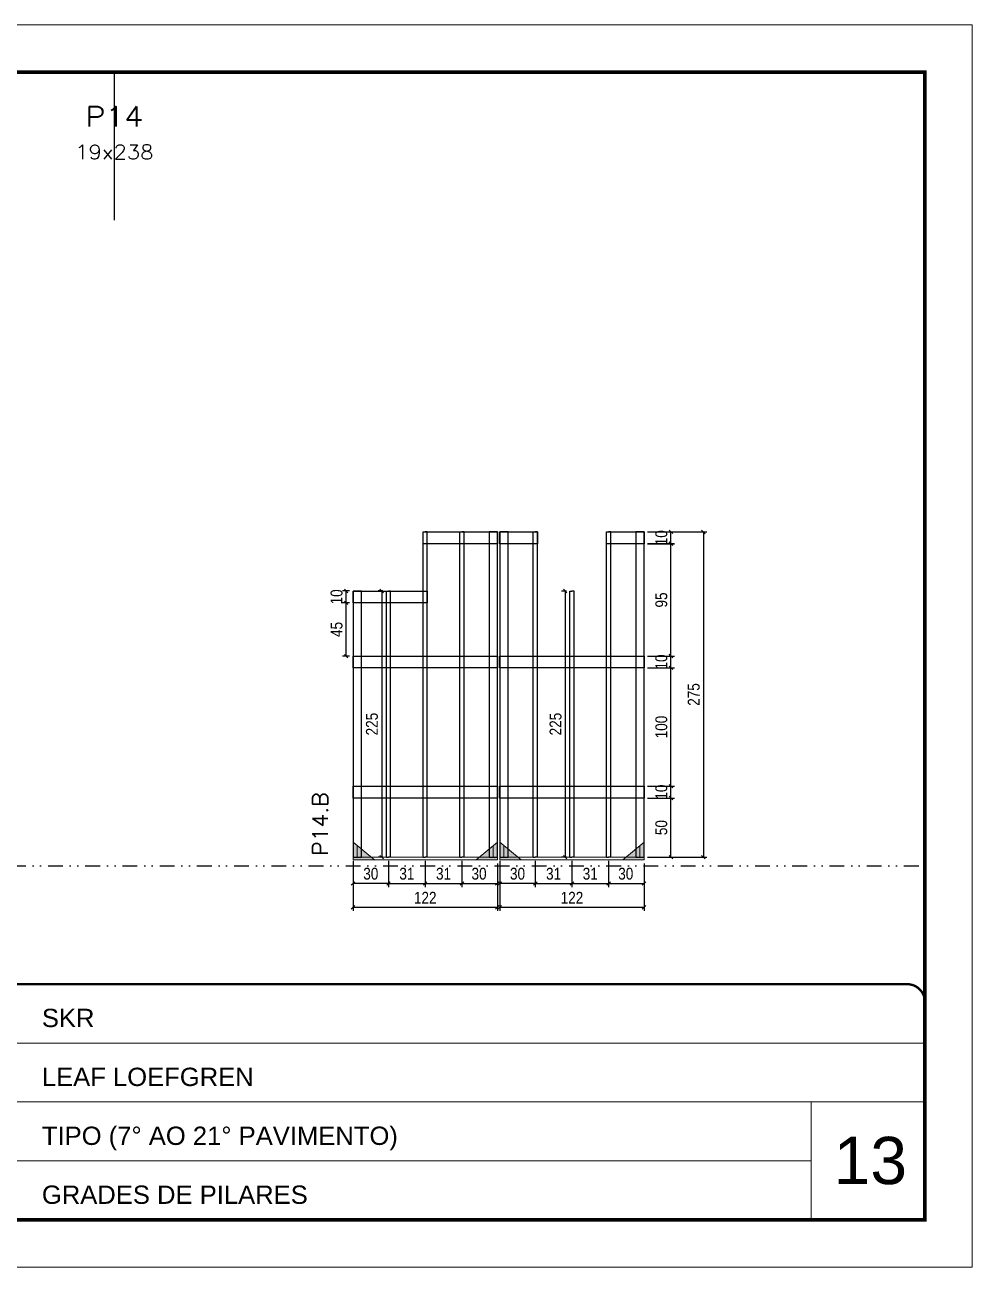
# Model space of a CAD drawing. Extents: x 14400 to 27878, y -21631 to 6985.
# Drawn here: x 15098 to 15898, y 2489 to 3539 of the extents above; entities that cross this region are included whole.
import ezdxf
from ezdxf.enums import TextEntityAlignment as Align

# ---------------------------------------------------------------- set-up
doc = ezdxf.new("R2010")
doc.units = 0
for name, pattern in [('CONTINUO', [0]), ('DASHED', [0.75, 0.5, -0.25]), ('DIVIDE2', [0.625, 0.25, -0.125, 0, -0.125, 0, -0.125]), ('HIDDEN', [0.375, 0.25, -0.125])]:
    doc.linetypes.add(name, pattern=pattern)
for name, color, linetype, lineweight in [('CARIMBO', 255, 'Continuous', 9), ('Folhas', 255, 'Continuous', 9), ('Madeira', 126, 'Continuous', 18), ('Sarr 2.2x7', 40, 'Continuous', 9), ('SARRAFO DE PRESSAO', 251, 'DASHED', 9), ('Texto Seção', 7, 'Continuous', 15)]:
    doc.layers.add(name, color=color, linetype=linetype, lineweight=lineweight)
for name, color, linetype in [('COTA', 241, 'Continuous'), ('Nível', 160, 'Continuous'), ('SARR_2.2x10', 60, 'Continuous'), ('SARR_3.5x7', 81, 'Continuous'), ('SARR_7x7', 40, 'Continuous'), ('Texto de Titulo', 7, 'Continuous'), ('Texto Qtd Sarr', 242, 'Continuous')]:
    doc.layers.add(name, color=color, linetype=linetype)
doc.styles.add('ARIAL', font='arial.ttf')
doc.styles.add('COTA TECNICA', font='techl___.ttf', dxfattribs={"height": 10})
doc.styles.add('REGUA-120', font='ROMANS.shx', dxfattribs={"height": 15})
doc.styles.add('ROMANS', font='romans.shx')
doc.dimstyles.new('PAINEL', dxfattribs={"dimtxt": 10, "dimasz": 3, "dimexe": 3, "dimexo": 3, "dimgap": 3, "dimtad": 1, "dimdec": 1, "dimzin": 12, "dimdsep": 46, "dimtxsty": 'COTA TECNICA', "dimblk1": 'OBLIQUE', "dimblk2": 'OBLIQUE', "dimsah": 1, "dimcen": 0.9, "dimclrd": 4, "dimclre": 4, "dimclrt": 240, "dimadec": 1, "dimazin": 3, "dimtfac": 1, "dimtdec": 1, "dimtmove": 0, "dimatfit": 3, "dimfxl": 1, "dimtolj": 1, "dimtzin": 12, "dimarcsym": 0})

# ---------------------------------------------------------------- blocks, each defined once
blk = doc.blocks.new('9999999999')
at = {"color": 30, "linetype": 'CONTINUO'}
for p, q in [((98564.6, 34379.6), (99584, 34379.6)), ((98564.6, 34329.8), (99488, 34329.8)), ((99584, 34329.8), (99488, 34329.8)), ((99488, 34329.8), (99488, 34230.2)), ((98564.6, 34280), (99488, 34280))]:
    blk.add_line(p, q, dxfattribs=at)
at = {"color": 30, "linetype": 'CONTINUO', "const_width": 2}
blk.add_lwpolyline([(99584, 34230.2), (99584, 34414.4, 0.414214), (99569, 34429.4), (98229, 34429.4, 0.414214), (98214, 34414.4), (98214, 34245.2, 0.414214), (98229, 34230.2), (99584, 34230.2)], format="xyb", dxfattribs=at)
at = {"layer": 'Folhas'}
blk.add_lwpolyline([(98139, 34190.2), (99624, 34190.2), (99624, 35240.2), (98139, 35240.2)], close=True, dxfattribs=at)
at = {"layer": 'Folhas', "color": 30, "const_width": 3}
blk.add_lwpolyline([(98214, 34230.2), (99584, 34230.2), (99584, 35200.2), (98214, 35200.2)], close=True, dxfattribs=at)
at = {"color": 7, "linetype": 'Continuous', "ltscale": 5, "style": 'ARIAL'}
for s, height, p in [('SKR', 15.48, (98837.7, 34393.1)), ('LEAF LOEFGREN', 15.483, (98837.7, 34343.3)), ('TIPO (7° AO 21° PAVIMENTO)', 15.483, (98837.7, 34293.5)), ('GRADES DE PILARES', 15.483, (98837.7, 34243.7))]:
    blk.add_text(s, height=height, dxfattribs=at).set_placement(p)
blk = doc.blocks.new('_Oblique')
at = {"color": 0, "linetype": 'ByBlock', "lineweight": -2}
blk.add_line((-0.5, -0.5), (0.5, 0.5), dxfattribs=at)
blk = doc.blocks.new('*D6268')
at = {"layer": 'COTA', "color": 4, "lineweight": -2, "transparency": 16777216}
for p, q in [((15499.2, 2817.3), (15499.2, 2790.1)), ((15621.2, 2817.3), (15621.2, 2790.1)), ((15621.2, 2793.1), (15499.2, 2793.1))]:
    blk.add_line(p, q, dxfattribs=at)
at = {"layer": 'Defpoints', "color": 0, "transparency": 16777216}
for p in [(15499.2, 2820.3), (15621.2, 2820.3), (15499.2, 2793.1)]:
    blk.add_point(p, dxfattribs=at)
at = {"layer": 'COTA', "color": 4, "lineweight": -2, "transparency": 16777216, "xscale": 3, "yscale": 3, "zscale": 3, "rotation": 180}
blk.add_blockref('_Oblique', (15499.2, 2793.1), dxfattribs=at)
at = {"layer": 'COTA', "color": 4, "lineweight": -2, "transparency": 16777216, "xscale": 3, "yscale": 3, "zscale": 3}
blk.add_blockref('_Oblique', (15621.2, 2793.1), dxfattribs=at)
at = {"layer": 'COTA', "color": 240, "transparency": 16777216, "insert": (15560.2, 2801.2), "char_height": 10, "attachment_point": 5, "style": 'COTA TECNICA'}
blk.add_mtext('\\A1;122', dxfattribs=at)
blk = doc.blocks.new('*D6269')
at = {"layer": 'COTA', "color": 4, "lineweight": -2, "transparency": 16777216}
for p, q in [((15499.2, 2832.5), (15499.2, 2810.3)), ((15529.2, 2832.5), (15529.2, 2810.3)), ((15529.2, 2813.3), (15499.2, 2813.3))]:
    blk.add_line(p, q, dxfattribs=at)
at = {"layer": 'Defpoints', "color": 0, "transparency": 16777216}
for p in [(15499.2, 2835.5), (15529.2, 2835.5), (15499.2, 2813.3)]:
    blk.add_point(p, dxfattribs=at)
at = {"layer": 'COTA', "color": 4, "lineweight": -2, "transparency": 16777216, "xscale": 3, "yscale": 3, "zscale": 3, "rotation": 180}
blk.add_blockref('_Oblique', (15499.2, 2813.3), dxfattribs=at)
at = {"layer": 'COTA', "color": 4, "lineweight": -2, "transparency": 16777216, "xscale": 3, "yscale": 3, "zscale": 3}
blk.add_blockref('_Oblique', (15529.2, 2813.3), dxfattribs=at)
at = {"layer": 'COTA', "color": 240, "transparency": 16777216, "insert": (15514.2, 2821.5), "char_height": 10, "attachment_point": 5, "style": 'COTA TECNICA'}
blk.add_mtext('\\A1;30', dxfattribs=at)
blk = doc.blocks.new('*D6270')
at = {"layer": 'COTA', "color": 4, "lineweight": -2, "transparency": 16777216}
for p, q in [((15591.2, 2832.5), (15591.2, 2810.3)), ((15621.2, 2830.3), (15621.2, 2810.3)), ((15591.2, 2813.3), (15621.2, 2813.3))]:
    blk.add_line(p, q, dxfattribs=at)
at = {"layer": 'Defpoints', "color": 0, "transparency": 16777216}
for p in [(15591.2, 2835.5), (15621.2, 2833.3), (15621.2, 2813.3)]:
    blk.add_point(p, dxfattribs=at)
at = {"layer": 'COTA', "color": 4, "lineweight": -2, "transparency": 16777216, "xscale": 3, "yscale": 3, "zscale": 3, "rotation": 180}
blk.add_blockref('_Oblique', (15591.2, 2813.3), dxfattribs=at)
at = {"layer": 'COTA', "color": 4, "lineweight": -2, "transparency": 16777216, "xscale": 3, "yscale": 3, "zscale": 3}
blk.add_blockref('_Oblique', (15621.2, 2813.3), dxfattribs=at)
at = {"layer": 'COTA', "color": 240, "transparency": 16777216, "insert": (15605.7, 2821.5), "char_height": 10, "attachment_point": 5, "style": 'COTA TECNICA'}
blk.add_mtext('\\A1;30', dxfattribs=at)
blk = doc.blocks.new('*D6271')
at = {"layer": 'COTA', "color": 4, "lineweight": -2, "transparency": 16777216}
for p, q in [((15529.2, 2832.5), (15529.2, 2810.3)), ((15560.2, 2832.5), (15560.2, 2810.3)), ((15529.2, 2813.3), (15560.2, 2813.3))]:
    blk.add_line(p, q, dxfattribs=at)
at = {"layer": 'Defpoints', "color": 0, "transparency": 16777216}
for p in [(15529.2, 2835.5), (15560.2, 2835.5), (15560.2, 2813.3)]:
    blk.add_point(p, dxfattribs=at)
at = {"layer": 'COTA', "color": 4, "lineweight": -2, "transparency": 16777216, "xscale": 3, "yscale": 3, "zscale": 3, "rotation": 180}
blk.add_blockref('_Oblique', (15529.2, 2813.3), dxfattribs=at)
at = {"layer": 'COTA', "color": 4, "lineweight": -2, "transparency": 16777216, "xscale": 3, "yscale": 3, "zscale": 3}
blk.add_blockref('_Oblique', (15560.2, 2813.3), dxfattribs=at)
at = {"layer": 'COTA', "color": 240, "transparency": 16777216, "insert": (15544.7, 2821.5), "char_height": 10, "attachment_point": 5, "style": 'COTA TECNICA'}
blk.add_mtext('\\A1;31', dxfattribs=at)
blk = doc.blocks.new('*D6272')
at = {"layer": 'COTA', "color": 4, "lineweight": -2, "transparency": 16777216}
for p, q in [((15624.2, 2885.5), (15646.9, 2885.5)), ((15643.9, 2835.5), (15643.9, 2885.5)), ((15624.2, 2835.5), (15646.9, 2835.5))]:
    blk.add_line(p, q, dxfattribs=at)
at = {"layer": 'Defpoints', "color": 0, "transparency": 16777216}
for p in [(15621.2, 2885.5), (15643.9, 2885.5), (15621.2, 2835.5)]:
    blk.add_point(p, dxfattribs=at)
at = {"layer": 'COTA', "color": 4, "lineweight": -2, "transparency": 16777216, "xscale": 3, "yscale": 3, "zscale": 3}
for p, rotation in [((15643.9, 2885.5), 90), ((15643.9, 2835.5), 270)]:
    blk.add_blockref('_Oblique', p, dxfattribs=dict(at, rotation=rotation))
at = {"layer": 'COTA', "color": 240, "transparency": 16777216, "insert": (15635.8, 2860.5), "char_height": 10, "attachment_point": 5, "rotation": 90, "style": 'COTA TECNICA'}
blk.add_mtext('\\A1;50', dxfattribs=at)
blk = doc.blocks.new('*D6273')
at = {"layer": 'COTA', "color": 4, "lineweight": -2, "transparency": 16777216}
for p, q in [((15560.2, 2832.5), (15560.2, 2810.3)), ((15591.2, 2832.5), (15591.2, 2810.3)), ((15560.2, 2813.3), (15591.2, 2813.3))]:
    blk.add_line(p, q, dxfattribs=at)
at = {"layer": 'Defpoints', "color": 0, "transparency": 16777216}
for p in [(15560.2, 2835.5), (15591.2, 2835.5), (15591.2, 2813.3)]:
    blk.add_point(p, dxfattribs=at)
at = {"layer": 'COTA', "color": 4, "lineweight": -2, "transparency": 16777216, "xscale": 3, "yscale": 3, "zscale": 3, "rotation": 180}
blk.add_blockref('_Oblique', (15560.2, 2813.3), dxfattribs=at)
at = {"layer": 'COTA', "color": 4, "lineweight": -2, "transparency": 16777216, "xscale": 3, "yscale": 3, "zscale": 3}
blk.add_blockref('_Oblique', (15591.2, 2813.3), dxfattribs=at)
at = {"layer": 'COTA', "color": 240, "transparency": 16777216, "insert": (15575.7, 2821.5), "char_height": 10, "attachment_point": 5, "style": 'COTA TECNICA'}
blk.add_mtext('\\A1;31', dxfattribs=at)
blk = doc.blocks.new('*D6274')
at = {"layer": 'COTA', "color": 4, "lineweight": -2, "transparency": 16777216}
for p, q in [((15624.2, 2895.5), (15646.9, 2895.5)), ((15643.9, 2885.5), (15643.9, 2895.5)), ((15624.2, 2885.5), (15646.9, 2885.5))]:
    blk.add_line(p, q, dxfattribs=at)
at = {"layer": 'Defpoints', "color": 0, "transparency": 16777216}
for p in [(15621.2, 2895.5), (15643.9, 2895.5), (15621.2, 2885.5)]:
    blk.add_point(p, dxfattribs=at)
at = {"layer": 'COTA', "color": 4, "lineweight": -2, "transparency": 16777216, "xscale": 3, "yscale": 3, "zscale": 3}
for p, rotation in [((15643.9, 2895.5), 90), ((15643.9, 2885.5), 270)]:
    blk.add_blockref('_Oblique', p, dxfattribs=dict(at, rotation=rotation))
at = {"layer": 'COTA', "color": 240, "transparency": 16777216, "insert": (15635.8, 2890.5), "char_height": 10, "attachment_point": 5, "rotation": 90, "style": 'COTA TECNICA'}
blk.add_mtext('\\A1;10', dxfattribs=at)
blk = doc.blocks.new('*D6275')
at = {"layer": 'COTA', "color": 4, "lineweight": -2, "transparency": 16777216}
for p, q in [((15624.2, 2995.5), (15646.9, 2995.5)), ((15643.9, 2895.5), (15643.9, 2995.5)), ((15624.2, 2895.5), (15646.9, 2895.5))]:
    blk.add_line(p, q, dxfattribs=at)
at = {"layer": 'Defpoints', "color": 0, "transparency": 16777216}
for p in [(15621.2, 2995.5), (15643.9, 2995.5), (15621.2, 2895.5)]:
    blk.add_point(p, dxfattribs=at)
at = {"layer": 'COTA', "color": 4, "lineweight": -2, "transparency": 16777216, "xscale": 3, "yscale": 3, "zscale": 3}
for p, rotation in [((15643.9, 2995.5), 90), ((15643.9, 2895.5), 270)]:
    blk.add_blockref('_Oblique', p, dxfattribs=dict(at, rotation=rotation))
at = {"layer": 'COTA', "color": 240, "transparency": 16777216, "insert": (15635.8, 2945.5), "char_height": 10, "attachment_point": 5, "rotation": 90, "style": 'COTA TECNICA'}
blk.add_mtext('\\A1;100', dxfattribs=at)
blk = doc.blocks.new('*D6276')
at = {"layer": 'COTA', "color": 4, "lineweight": -2, "transparency": 16777216}
for p, q in [((15624.2, 3005.5), (15646.9, 3005.5)), ((15643.9, 2995.5), (15643.9, 3005.5)), ((15624.2, 2995.5), (15646.9, 2995.5))]:
    blk.add_line(p, q, dxfattribs=at)
at = {"layer": 'Defpoints', "color": 0, "transparency": 16777216}
for p in [(15621.2, 3005.5), (15643.9, 3005.5), (15621.2, 2995.5)]:
    blk.add_point(p, dxfattribs=at)
at = {"layer": 'COTA', "color": 4, "lineweight": -2, "transparency": 16777216, "xscale": 3, "yscale": 3, "zscale": 3}
for p, rotation in [((15643.9, 3005.5), 90), ((15643.9, 2995.5), 270)]:
    blk.add_blockref('_Oblique', p, dxfattribs=dict(at, rotation=rotation))
at = {"layer": 'COTA', "color": 240, "transparency": 16777216, "insert": (15635.8, 3000.5), "char_height": 10, "attachment_point": 5, "rotation": 90, "style": 'COTA TECNICA'}
blk.add_mtext('\\A1;10', dxfattribs=at)
blk = doc.blocks.new('*D6277')
at = {"layer": 'COTA', "color": 4, "lineweight": -2, "transparency": 16777216}
for p, q in [((15375.2, 2817.3), (15375.2, 2790.1)), ((15497.2, 2817.3), (15497.2, 2790.1)), ((15497.2, 2793.1), (15375.2, 2793.1))]:
    blk.add_line(p, q, dxfattribs=at)
at = {"layer": 'Defpoints', "color": 0, "transparency": 16777216}
for p in [(15375.2, 2820.3), (15497.2, 2820.3), (15375.2, 2793.1)]:
    blk.add_point(p, dxfattribs=at)
at = {"layer": 'COTA', "color": 4, "lineweight": -2, "transparency": 16777216, "xscale": 3, "yscale": 3, "zscale": 3, "rotation": 180}
blk.add_blockref('_Oblique', (15375.2, 2793.1), dxfattribs=at)
at = {"layer": 'COTA', "color": 4, "lineweight": -2, "transparency": 16777216, "xscale": 3, "yscale": 3, "zscale": 3}
blk.add_blockref('_Oblique', (15497.2, 2793.1), dxfattribs=at)
at = {"layer": 'COTA', "color": 240, "transparency": 16777216, "insert": (15436.2, 2801.2), "char_height": 10, "attachment_point": 5, "style": 'COTA TECNICA'}
blk.add_mtext('\\A1;122', dxfattribs=at)
blk = doc.blocks.new('*D6278')
at = {"layer": 'COTA', "color": 4, "lineweight": -2, "transparency": 16777216}
for p, q in [((15375.2, 2832.5), (15375.2, 2810.3)), ((15405.2, 2832.5), (15405.2, 2810.3)), ((15405.2, 2813.3), (15375.2, 2813.3))]:
    blk.add_line(p, q, dxfattribs=at)
at = {"layer": 'Defpoints', "color": 0, "transparency": 16777216}
for p in [(15375.2, 2835.5), (15405.2, 2835.5), (15375.2, 2813.3)]:
    blk.add_point(p, dxfattribs=at)
at = {"layer": 'COTA', "color": 4, "lineweight": -2, "transparency": 16777216, "xscale": 3, "yscale": 3, "zscale": 3, "rotation": 180}
blk.add_blockref('_Oblique', (15375.2, 2813.3), dxfattribs=at)
at = {"layer": 'COTA', "color": 4, "lineweight": -2, "transparency": 16777216, "xscale": 3, "yscale": 3, "zscale": 3}
blk.add_blockref('_Oblique', (15405.2, 2813.3), dxfattribs=at)
at = {"layer": 'COTA', "color": 240, "transparency": 16777216, "insert": (15390.2, 2821.5), "char_height": 10, "attachment_point": 5, "style": 'COTA TECNICA'}
blk.add_mtext('\\A1;30', dxfattribs=at)
blk = doc.blocks.new('*D6279')
at = {"layer": 'COTA', "color": 4, "lineweight": -2, "transparency": 16777216}
for p, q in [((15467.2, 2832.5), (15467.2, 2810.3)), ((15497.2, 2830.3), (15497.2, 2810.3)), ((15467.2, 2813.3), (15497.2, 2813.3))]:
    blk.add_line(p, q, dxfattribs=at)
at = {"layer": 'Defpoints', "color": 0, "transparency": 16777216}
for p in [(15467.2, 2835.5), (15497.2, 2833.3), (15497.2, 2813.3)]:
    blk.add_point(p, dxfattribs=at)
at = {"layer": 'COTA', "color": 4, "lineweight": -2, "transparency": 16777216, "xscale": 3, "yscale": 3, "zscale": 3, "rotation": 180}
blk.add_blockref('_Oblique', (15467.2, 2813.3), dxfattribs=at)
at = {"layer": 'COTA', "color": 4, "lineweight": -2, "transparency": 16777216, "xscale": 3, "yscale": 3, "zscale": 3}
blk.add_blockref('_Oblique', (15497.2, 2813.3), dxfattribs=at)
at = {"layer": 'COTA', "color": 240, "transparency": 16777216, "insert": (15481.7, 2821.5), "char_height": 10, "attachment_point": 5, "style": 'COTA TECNICA'}
blk.add_mtext('\\A1;30', dxfattribs=at)
blk = doc.blocks.new('*D6280')
at = {"layer": 'COTA', "color": 4, "lineweight": -2, "transparency": 16777216}
for p, q in [((15405.2, 2832.5), (15405.2, 2810.3)), ((15436.2, 2832.5), (15436.2, 2810.3)), ((15405.2, 2813.3), (15436.2, 2813.3))]:
    blk.add_line(p, q, dxfattribs=at)
at = {"layer": 'Defpoints', "color": 0, "transparency": 16777216}
for p in [(15405.2, 2835.5), (15436.2, 2835.5), (15436.2, 2813.3)]:
    blk.add_point(p, dxfattribs=at)
at = {"layer": 'COTA', "color": 4, "lineweight": -2, "transparency": 16777216, "xscale": 3, "yscale": 3, "zscale": 3, "rotation": 180}
blk.add_blockref('_Oblique', (15405.2, 2813.3), dxfattribs=at)
at = {"layer": 'COTA', "color": 4, "lineweight": -2, "transparency": 16777216, "xscale": 3, "yscale": 3, "zscale": 3}
blk.add_blockref('_Oblique', (15436.2, 2813.3), dxfattribs=at)
at = {"layer": 'COTA', "color": 240, "transparency": 16777216, "insert": (15420.7, 2821.5), "char_height": 10, "attachment_point": 5, "style": 'COTA TECNICA'}
blk.add_mtext('\\A1;31', dxfattribs=at)
blk = doc.blocks.new('*D6281')
at = {"layer": 'COTA', "color": 4, "lineweight": -2, "transparency": 16777216}
for p, q in [((15436.2, 2832.5), (15436.2, 2810.3)), ((15467.2, 2832.5), (15467.2, 2810.3)), ((15436.2, 2813.3), (15467.2, 2813.3))]:
    blk.add_line(p, q, dxfattribs=at)
at = {"layer": 'Defpoints', "color": 0, "transparency": 16777216}
for p in [(15436.2, 2835.5), (15467.2, 2835.5), (15467.2, 2813.3)]:
    blk.add_point(p, dxfattribs=at)
at = {"layer": 'COTA', "color": 4, "lineweight": -2, "transparency": 16777216, "xscale": 3, "yscale": 3, "zscale": 3, "rotation": 180}
blk.add_blockref('_Oblique', (15436.2, 2813.3), dxfattribs=at)
at = {"layer": 'COTA', "color": 4, "lineweight": -2, "transparency": 16777216, "xscale": 3, "yscale": 3, "zscale": 3}
blk.add_blockref('_Oblique', (15467.2, 2813.3), dxfattribs=at)
at = {"layer": 'COTA', "color": 240, "transparency": 16777216, "insert": (15451.7, 2821.5), "char_height": 10, "attachment_point": 5, "style": 'COTA TECNICA'}
blk.add_mtext('\\A1;31', dxfattribs=at)
blk = doc.blocks.new('*D6282')
at = {"layer": 'COTA', "color": 4, "lineweight": -2, "transparency": 16777216}
for p, q in [((15400.5, 3060.5), (15396.4, 3060.5)), ((15399.4, 3060.5), (15399.4, 2835.5)), ((15400.5, 2835.5), (15396.4, 2835.5))]:
    blk.add_line(p, q, dxfattribs=at)
at = {"layer": 'Defpoints', "color": 0, "transparency": 16777216}
for p in [(15403.5, 3060.5), (15399.4, 2835.5), (15403.5, 2835.5)]:
    blk.add_point(p, dxfattribs=at)
at = {"layer": 'COTA', "color": 4, "lineweight": -2, "transparency": 16777216, "xscale": 3, "yscale": 3, "zscale": 3}
for p, rotation in [((15399.4, 3060.5), 90), ((15399.4, 2835.5), 270)]:
    blk.add_blockref('_Oblique', p, dxfattribs=dict(at, rotation=rotation))
at = {"layer": 'COTA', "color": 240, "transparency": 16777216, "insert": (15391.2, 2948), "char_height": 10, "attachment_point": 5, "rotation": 90, "style": 'COTA TECNICA'}
blk.add_mtext('\\A1;225', dxfattribs=at)
blk = doc.blocks.new('*D6284')
at = {"layer": 'COTA', "color": 4, "lineweight": -2, "transparency": 16777216}
for p, q in [((15372.2, 3050.5), (15366.4, 3050.5)), ((15369.4, 3005.4), (15369.4, 3050.5)), ((15372.2, 3005.4), (15366.4, 3005.4))]:
    blk.add_line(p, q, dxfattribs=at)
at = {"layer": 'Defpoints', "color": 0, "transparency": 16777216}
for p in [(15369.4, 3050.5), (15375.2, 3050.5), (15375.2, 3005.4)]:
    blk.add_point(p, dxfattribs=at)
at = {"layer": 'COTA', "color": 4, "lineweight": -2, "transparency": 16777216, "xscale": 3, "yscale": 3, "zscale": 3}
for p, rotation in [((15369.4, 3050.5), 90), ((15369.4, 3005.4), 270)]:
    blk.add_blockref('_Oblique', p, dxfattribs=dict(at, rotation=rotation))
at = {"layer": 'COTA', "color": 240, "transparency": 16777216, "insert": (15361.3, 3028), "char_height": 10, "attachment_point": 5, "rotation": 90, "style": 'COTA TECNICA'}
blk.add_mtext('\\A1;45', dxfattribs=at)
blk = doc.blocks.new('*D6285')
at = {"layer": 'COTA', "color": 4, "lineweight": -2, "transparency": 16777216}
for p, q in [((15372.2, 3060.5), (15366.4, 3060.5)), ((15369.4, 3050.5), (15369.4, 3060.5)), ((15372.2, 3050.5), (15366.4, 3050.5))]:
    blk.add_line(p, q, dxfattribs=at)
at = {"layer": 'Defpoints', "color": 0, "transparency": 16777216}
for p in [(15369.4, 3060.5), (15375.2, 3060.5), (15375.2, 3050.5)]:
    blk.add_point(p, dxfattribs=at)
at = {"layer": 'COTA', "color": 4, "lineweight": -2, "transparency": 16777216, "xscale": 3, "yscale": 3, "zscale": 3}
for p, rotation in [((15369.4, 3060.5), 90), ((15369.4, 3050.5), 270)]:
    blk.add_blockref('_Oblique', p, dxfattribs=dict(at, rotation=rotation))
at = {"layer": 'COTA', "color": 240, "transparency": 16777216, "insert": (15361.3, 3055.5), "char_height": 10, "attachment_point": 5, "rotation": 90, "style": 'COTA TECNICA'}
blk.add_mtext('\\A1;10', dxfattribs=at)
blk = doc.blocks.new('*D6283')
at = {"layer": 'COTA', "color": 4, "lineweight": -2, "transparency": 16777216}
for p, q in [((15624.2, 3110.4), (15674.3, 3110.4)), ((15671.3, 3110.4), (15671.3, 2835.5)), ((15624.2, 2835.5), (15674.3, 2835.5))]:
    blk.add_line(p, q, dxfattribs=at)
at = {"layer": 'Defpoints', "color": 0, "transparency": 16777216}
for p in [(15621.2, 3110.4), (15621.2, 2835.5), (15671.3, 2835.5)]:
    blk.add_point(p, dxfattribs=at)
at = {"layer": 'COTA', "color": 4, "lineweight": -2, "transparency": 16777216, "xscale": 3, "yscale": 3, "zscale": 3}
for p, rotation in [((15671.3, 3110.4), 90), ((15671.3, 2835.5), 270)]:
    blk.add_blockref('_Oblique', p, dxfattribs=dict(at, rotation=rotation))
at = {"layer": 'COTA', "color": 240, "transparency": 16777216, "insert": (15663.2, 2973), "char_height": 10, "attachment_point": 5, "rotation": 90, "style": 'COTA TECNICA'}
blk.add_mtext('\\A1;275', dxfattribs=at)
blk = doc.blocks.new('*D6286')
at = {"layer": 'COTA', "color": 4, "lineweight": -2, "transparency": 16777216}
for p, q in [((15624.2, 3100.4), (15646.9, 3100.4)), ((15643.9, 3005.4), (15643.9, 3100.4)), ((15624.2, 3005.4), (15646.9, 3005.4))]:
    blk.add_line(p, q, dxfattribs=at)
at = {"layer": 'Defpoints', "color": 0, "transparency": 16777216}
for p in [(15621.2, 3100.4), (15643.9, 3100.4), (15621.2, 3005.4)]:
    blk.add_point(p, dxfattribs=at)
at = {"layer": 'COTA', "color": 4, "lineweight": -2, "transparency": 16777216, "xscale": 3, "yscale": 3, "zscale": 3}
for p, rotation in [((15643.9, 3100.4), 90), ((15643.9, 3005.4), 270)]:
    blk.add_blockref('_Oblique', p, dxfattribs=dict(at, rotation=rotation))
at = {"layer": 'COTA', "color": 240, "transparency": 16777216, "insert": (15635.8, 3052.9), "char_height": 10, "attachment_point": 5, "rotation": 90, "style": 'COTA TECNICA'}
blk.add_mtext('\\A1;95', dxfattribs=at)
blk = doc.blocks.new('*D6287')
at = {"layer": 'COTA', "color": 4, "lineweight": -2, "transparency": 16777216}
for p, q in [((15624.2, 3110.5), (15646.9, 3110.5)), ((15643.9, 3100.5), (15643.9, 3110.5)), ((15624.2, 3100.5), (15646.9, 3100.5))]:
    blk.add_line(p, q, dxfattribs=at)
at = {"layer": 'Defpoints', "color": 0, "transparency": 16777216}
for p in [(15621.2, 3110.5), (15643.9, 3110.5), (15621.2, 3100.5)]:
    blk.add_point(p, dxfattribs=at)
at = {"layer": 'COTA', "color": 4, "lineweight": -2, "transparency": 16777216, "xscale": 3, "yscale": 3, "zscale": 3}
for p, rotation in [((15643.9, 3110.5), 90), ((15643.9, 3100.5), 270)]:
    blk.add_blockref('_Oblique', p, dxfattribs=dict(at, rotation=rotation))
at = {"layer": 'COTA', "color": 240, "transparency": 16777216, "insert": (15635.8, 3105.5), "char_height": 10, "attachment_point": 5, "rotation": 90, "style": 'COTA TECNICA'}
blk.add_mtext('\\A1;10', dxfattribs=at)
blk = doc.blocks.new('*D6288')
at = {"layer": 'COTA', "color": 4, "lineweight": -2, "transparency": 16777216}
for p, q in [((15555.5, 3060.4), (15551.5, 3060.4)), ((15554.5, 3060.4), (15554.5, 2835.5)), ((15555.5, 2835.5), (15551.5, 2835.5))]:
    blk.add_line(p, q, dxfattribs=at)
at = {"layer": 'Defpoints', "color": 0, "transparency": 16777216}
for p in [(15558.5, 3060.4), (15554.5, 2835.5), (15558.5, 2835.5)]:
    blk.add_point(p, dxfattribs=at)
at = {"layer": 'COTA', "color": 4, "lineweight": -2, "transparency": 16777216, "xscale": 3, "yscale": 3, "zscale": 3}
for p, rotation in [((15554.5, 3060.4), 90), ((15554.5, 2835.5), 270)]:
    blk.add_blockref('_Oblique', p, dxfattribs=dict(at, rotation=rotation))
at = {"layer": 'COTA', "color": 240, "transparency": 16777216, "insert": (15546.4, 2948), "char_height": 10, "attachment_point": 5, "rotation": 90, "style": 'COTA TECNICA'}
blk.add_mtext('\\A1;225', dxfattribs=at)
blk = doc.blocks.new('titulo1')
at = {"layer": 'Defpoints', "color": 252, "linetype": 'HIDDEN', "ltscale": 2}
blk.add_line((0, 0), (0, 125), dxfattribs=at)
at = {"layer": 'Defpoints', "style": 'ROMANS', "oblique": 15}
blk.add_attdef('FOLHA', text='', height=10, dxfattribs=at).set_placement((0, 15.6), align=Align.MIDDLE_CENTER)
at = {"layer": 'Texto Qtd Sarr', "color": 3, "style": 'ROMANS', "oblique": 15}
for tag, height, p in [('TITULO', 17, (0, 71.4)), ('SEÇÃO', 12, (0, 41.5))]:
    blk.add_attdef(tag, text='', height=height, dxfattribs=at).set_placement(p, align=Align.MIDDLE_CENTER)

msp = doc.modelspace()

# ---------------------------------------------------------------- hatches: boundary and pattern name
at = {"layer": 'Madeira'}
h = msp.add_hatch(color=252, dxfattribs=at)
h.dxf.hatch_style = 2
h.paths.add_polyline_path([(15375.23, 2848.28), (15375.23, 2833.28), (15393.23, 2833.28)])
h = msp.add_hatch(color=252, dxfattribs=at)
h.dxf.hatch_style = 2
h.paths.add_polyline_path([(15497.23, 2848.28), (15497.23, 2833.28), (15479.23, 2833.28)])
h = msp.add_hatch(color=252, dxfattribs=at)
h.dxf.hatch_style = 2
h.paths.add_polyline_path([(15499.23, 2848.28), (15499.23, 2833.28), (15517.23, 2833.28)])
h = msp.add_hatch(color=252, dxfattribs=at)
h.dxf.hatch_style = 2
h.paths.add_polyline_path([(15621.23, 2848.28), (15621.23, 2833.28), (15603.23, 2833.28)])

# ---------------------------------------------------------------- linework, layer by layer
for p, q in [((15375.23, 2835.48), (15375.23, 2833.28)), ((15375.23, 2835.48), (15375.23, 2833.28)), ((15375.23, 2835.48), (15375.23, 2833.28)), ((15499.23, 2835.48), (15499.23, 2833.28)), ((15499.23, 2835.48), (15499.23, 2833.28)), ((15499.23, 2835.48), (15499.23, 2833.28))]:
    msp.add_line(p, q, dxfattribs=at)
at = {"layer": 'Madeira', "color": 1, "linetype": 'HIDDEN'}
for p, q in [((15385.06, 2835.48), (15375.23, 2835.48)), ((15385.06, 2835.48), (15375.23, 2835.48)), ((15391.03, 2835.48), (15375.23, 2835.48)), ((15378.73, 2844.78), (15378.73, 2835.48)), ((15378.73, 2844.78), (15378.73, 2835.48)), ((15382.23, 2841.28), (15382.23, 2835.48)), ((15481.43, 2835.48), (15497.23, 2835.48)), ((15487.4, 2835.48), (15497.23, 2835.48)), ((15487.4, 2835.48), (15497.23, 2835.48)), ((15493.73, 2844.78), (15493.73, 2835.48)), ((15493.73, 2844.78), (15493.73, 2835.48)), ((15509.06, 2835.48), (15499.23, 2835.48)), ((15509.06, 2835.48), (15499.23, 2835.48)), ((15515.03, 2835.48), (15499.23, 2835.48)), ((15502.73, 2844.78), (15502.73, 2835.48)), ((15502.73, 2844.78), (15502.73, 2835.48)), ((15506.23, 2841.28), (15506.23, 2835.48)), ((15605.43, 2835.48), (15621.23, 2835.48)), ((15611.4, 2835.48), (15621.23, 2835.48)), ((15611.4, 2835.48), (15621.23, 2835.48)), ((15617.73, 2844.78), (15617.73, 2835.48)), ((15617.73, 2844.78), (15617.73, 2835.48))]:
    msp.add_line(p, q, dxfattribs=at)
at = {"layer": 'Madeira', "color": 0}
for points in [[(15375.23, 2848.28), (15375.23, 2833.28), (15393.23, 2833.28), (15375.23, 2848.28)], [(15497.23, 2848.28), (15497.23, 2833.28), (15479.23, 2833.28), (15497.23, 2848.28)], [(15499.23, 2848.28), (15499.23, 2833.28), (15517.23, 2833.28), (15499.23, 2848.28)], [(15621.23, 2848.28), (15621.23, 2833.28), (15603.23, 2833.28), (15621.23, 2848.28)]]:
    msp.add_lwpolyline(points, dxfattribs=at)
at = {"layer": 'Nível', "color": 4, "linetype": 'DIVIDE2', "ltscale": 50}
msp.add_line((14488.47, 2828.29), (15858.47, 2828.29), dxfattribs=at)
at = {"layer": 'Sarr 2.2x7'}
for points in [[(15497.23, 2835.48), (15375.23, 2835.48), (15375.23, 2833.28), (15497.23, 2833.28)], [(15621.23, 2835.48), (15499.23, 2835.48), (15499.23, 2833.28), (15621.23, 2833.28)]]:
    msp.add_lwpolyline(points, close=True, dxfattribs=at)
at = {"layer": 'SARR_2.2x10'}
for points in [[(15434.48, 3110.45), (15497.23, 3110.45), (15497.23, 3100.45), (15434.48, 3100.45)], [(15499.23, 3110.45), (15530.98, 3110.45), (15530.98, 3100.45), (15499.23, 3100.45)], [(15589.48, 3110.45), (15621.23, 3110.45), (15621.23, 3100.45), (15589.48, 3100.45)], [(15375.23, 3060.48), (15437.98, 3060.48), (15437.98, 3050.48), (15375.23, 3050.48)], [(15375.23, 3005.45), (15497.23, 3005.45), (15497.23, 2995.45), (15375.23, 2995.45)], [(15499.23, 3005.45), (15621.23, 3005.45), (15621.23, 2995.45), (15499.23, 2995.45)], [(15375.23, 2895.45), (15497.23, 2895.45), (15497.23, 2885.45), (15375.23, 2885.45)], [(15499.23, 2895.45), (15621.23, 2895.45), (15621.23, 2885.45), (15499.23, 2885.45)]]:
    msp.add_lwpolyline(points, close=True, dxfattribs=at)
at = {"layer": 'SARR_3.5x7'}
for p, q in [((15434.48, 2835.48), (15434.48, 3110.45)), ((15434.48, 3110.45), (15436.23, 3110.45)), ((15437.98, 3110.45), (15436.23, 3110.45)), ((15437.98, 2835.48), (15437.98, 3110.45)), ((15465.48, 2835.48), (15465.48, 3110.45)), ((15465.48, 3110.45), (15467.23, 3110.45)), ((15468.98, 3110.45), (15467.23, 3110.45)), ((15468.98, 2835.48), (15468.98, 3110.45)), ((15527.48, 2835.48), (15527.48, 3110.45)), ((15527.48, 3110.45), (15529.23, 3110.45)), ((15530.98, 3110.45), (15529.23, 3110.45)), ((15530.98, 2835.48), (15530.98, 3110.45)), ((15589.48, 2835.48), (15589.48, 3110.45)), ((15589.48, 3110.45), (15591.23, 3110.45)), ((15592.98, 3110.45), (15591.23, 3110.45)), ((15592.98, 2835.48), (15592.98, 3110.45)), ((15403.48, 2835.48), (15403.48, 3060.48)), ((15403.48, 3060.48), (15405.23, 3060.48)), ((15406.98, 3060.48), (15405.23, 3060.48)), ((15406.98, 2835.48), (15406.98, 3060.48)), ((15558.48, 2835.48), (15558.48, 3060.45)), ((15558.48, 3060.45), (15560.23, 3060.45)), ((15561.98, 3060.45), (15560.23, 3060.45)), ((15561.98, 2835.48), (15561.98, 3060.45)), ((15403.48, 2835.48), (15405.23, 2835.48)), ((15406.98, 2835.48), (15405.23, 2835.48)), ((15434.48, 2835.48), (15436.23, 2835.48)), ((15437.98, 2835.48), (15436.23, 2835.48)), ((15465.48, 2835.48), (15467.23, 2835.48)), ((15468.98, 2835.48), (15467.23, 2835.48)), ((15527.48, 2835.48), (15529.23, 2835.48)), ((15530.98, 2835.48), (15529.23, 2835.48)), ((15558.48, 2835.48), (15560.23, 2835.48)), ((15561.98, 2835.48), (15560.23, 2835.48)), ((15589.48, 2835.48), (15591.23, 2835.48)), ((15592.98, 2835.48), (15591.23, 2835.48))]:
    msp.add_line(p, q, dxfattribs=at)
at = {"layer": 'SARR_7x7'}
for points in [[(15490.23, 2835.48), (15497.23, 2835.48), (15497.23, 3110.45), (15490.23, 3110.45)], [(15499.23, 2835.48), (15506.23, 2835.48), (15506.23, 3110.45), (15499.23, 3110.45)], [(15614.23, 2835.48), (15621.23, 2835.48), (15621.23, 3110.45), (15614.23, 3110.45)], [(15375.23, 2835.48), (15382.23, 2835.48), (15382.23, 3060.48), (15375.23, 3060.48)]]:
    msp.add_lwpolyline(points, close=True, dxfattribs=at)

# ---------------------------------------------------------------- block references
at = {"layer": 'SARRAFO DE PRESSAO', "color": 6, "linetype": 'ByBlock'}
msp.add_blockref('9999999999', (-83725.51, -31701.2), dxfattribs=at)
at = {"layer": 'Texto Seção'}
ref = msp.add_blockref('titulo1', (15173.47, 3374), dxfattribs=at)
ref.add_attrib('TITULO', 'P14', dxfattribs={"layer": 'Texto de Titulo', "color": 7, "height": 17, "style": 'ROMANS', "width": 1.1}).set_placement((15173.47, 3461.5), align=Align.MIDDLE_CENTER)
ref.add_attrib('SEÇÃO', '19x238', dxfattribs={"layer": 'Texto de Titulo', "color": 7, "height": 12, "style": 'ROMANS', "width": 1.1}).set_placement((15173.47, 3431.5), align=Align.MIDDLE_CENTER)

# ---------------------------------------------------------------- texts
at = {"layer": 'CARIMBO', "style": 'ARIAL'}
msp.add_text('13', height=40, dxfattribs=at).set_placement((15781.33, 2559.15))
at = {"layer": 'Texto Seção', "style": 'REGUA-120', "width": 1.05}
msp.add_text('P14.B', height=13, rotation=90, dxfattribs=at).set_placement((15353.94, 2836.58))

# ---------------------------------------------------------------- dimensions: what is measured, and where the dimension line sits
at = {"layer": 'COTA'}
for base, p1, p2, picture, middle in [((15643.89, 3110.48), (15621.23, 3100.48), (15621.23, 3110.48), '*D6287', (15643.93, 3105.48)), ((15643.93, 3005.48), (15621.23, 2995.48), (15621.23, 3005.48), '*D6276', (15643.93, 3000.48)), ((15643.93, 2895.48), (15621.23, 2885.48), (15621.23, 2895.48), '*D6274', (15643.93, 2890.48))]:
    dim = msp.add_linear_dim(base=base, p1=p1, p2=p2, angle=90, dimstyle='PAINEL', override={"dimtmove": 1}, dxfattribs=at)
    dim.commit()
    dim.dimension.update_dxf_attribs({"geometry": picture, "text_midpoint": middle, "dimtype": 160})
for base, p1, p2, picture, middle in [((15671.27, 2835.48), (15621.23, 3110.45), (15621.23, 2835.48), '*D6283', (15663.16, 2972.97)), ((15643.93, 3100.45), (15621.23, 3005.45), (15621.23, 3100.45), '*D6286', (15635.79, 3052.95)), ((15554.52, 2835.48), (15558.48, 3060.45), (15558.48, 2835.48), '*D6288', (15546.41, 2947.97)), ((15369.37, 3050.48), (15375.23, 3005.45), (15375.23, 3050.48), '*D6284', (15361.26, 3027.97))]:
    dim = msp.add_linear_dim(base=base, p1=p1, p2=p2, angle=90, dimstyle='PAINEL', dxfattribs=at)
    dim.commit()
    dim.dimension.update_dxf_attribs({"geometry": picture, "text_midpoint": middle})
dim = msp.add_linear_dim(base=(15369.37, 3060.48), p1=(15375.23, 3050.48), p2=(15375.23, 3060.48), angle=90, dimstyle='PAINEL', dxfattribs=at)
dim.commit()
dim.dimension.update_dxf_attribs({"geometry": '*D6285', "text_midpoint": (15369.37, 3055.48), "dimtype": 160})
for base, p1, p2, angle, picture, middle in [((15399.35, 2835.48), (15403.48, 3060.48), (15403.48, 2835.48), 90, '*D6282', (15391.24, 2947.98)), ((15643.93, 2995.48), (15621.23, 2895.48), (15621.23, 2995.48), 90, '*D6275', (15635.83, 2945.48)), ((15643.93, 2885.48), (15621.23, 2835.48), (15621.23, 2885.48), 90, '*D6272', (15635.82, 2860.48)), ((15375.23, 2813.28), (15405.23, 2835.48), (15375.23, 2835.48), 180, '*D6278', (15390.23, 2821.5)), ((15499.23, 2813.28), (15529.23, 2835.48), (15499.23, 2835.48), 180, '*D6269', (15514.23, 2821.5)), ((15375.23, 2793.11), (15497.23, 2820.28), (15375.23, 2820.28), 180, '*D6277', (15436.23, 2801.17)), ((15499.23, 2793.11), (15621.23, 2820.28), (15499.23, 2820.28), 180, '*D6268', (15560.23, 2801.17))]:
    dim = msp.add_linear_dim(base=base, p1=p1, p2=p2, angle=angle, dimstyle='PAINEL', override={"dimtmove": 1}, dxfattribs=at)
    dim.commit()
    dim.dimension.update_dxf_attribs({"geometry": picture, "text_midpoint": middle})
for base, p1, p2, picture, middle in [((15436.23, 2813.28), (15405.23, 2835.48), (15436.23, 2835.48), '*D6280', (15420.73, 2821.5)), ((15467.23, 2813.28), (15436.23, 2835.48), (15467.23, 2835.48), '*D6281', (15451.73, 2821.5)), ((15560.23, 2813.28), (15529.23, 2835.48), (15560.23, 2835.48), '*D6271', (15544.73, 2821.5)), ((15591.23, 2813.28), (15560.23, 2835.48), (15591.23, 2835.48), '*D6273', (15575.73, 2821.5))]:
    dim = msp.add_linear_dim(base=base, p1=p1, p2=p2, dimstyle='PAINEL', override={"dimtmove": 1}, dxfattribs=at)
    dim.commit()
    dim.dimension.update_dxf_attribs({"geometry": picture, "text_midpoint": middle})
for base, p1, p2, picture, middle in [((15497.23, 2813.28), (15467.23, 2835.48), (15497.23, 2833.28), '*D6279', (15481.73, 2813.28)), ((15621.23, 2813.28), (15591.23, 2835.48), (15621.23, 2833.28), '*D6270', (15605.73, 2813.28))]:
    dim = msp.add_linear_dim(base=base, p1=p1, p2=p2, dimstyle='PAINEL', override={"dimtmove": 1}, dxfattribs=at)
    dim.commit()
    dim.dimension.update_dxf_attribs({"geometry": picture, "text_midpoint": middle, "dimtype": 160})

doc.saveas('drawing.dxf')
